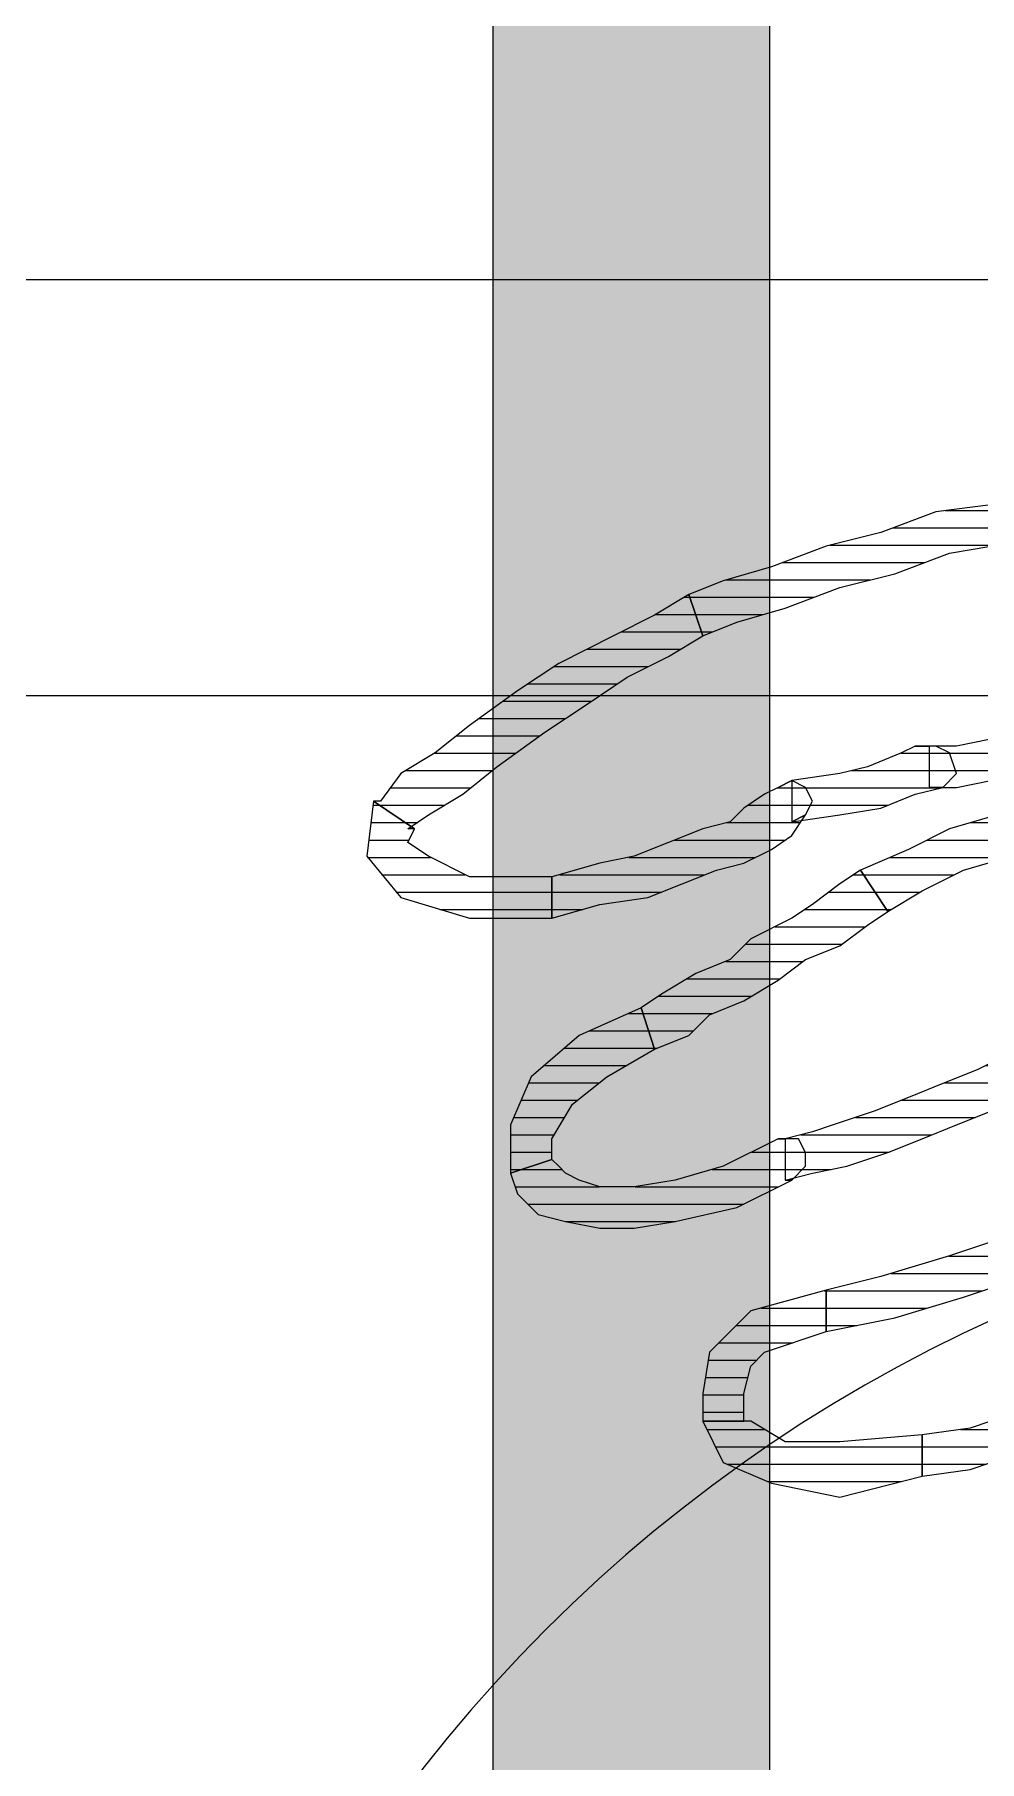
# Model space of a CAD drawing. Header units: millimetres. Extents: x 33350 to 35310, y -217097 to -211540.
# Drawn here: x 34415.2 to 34422.02, y -214506.92 to -214494.47 of the extents above; entities that cross this region are included whole.
import ezdxf

# ---------------------------------------------------------------- set-up
doc = ezdxf.new("R2010")
doc.units = ezdxf.units.MM
doc.header["$LTSCALE"] = 60
doc.header["$MEASUREMENT"] = 0
for name, color, linetype in [('OC-Mutfak_Ekipman', 252, 'Continuous'), ('OC-Tretuar', 70, 'Continuous'), ('TEFRIŞ', 223, 'Continuous')]:
    doc.layers.add(name, color=color, linetype=linetype)
pattern_1 = [(360, (-5108.51305, -673.59423), (1e-16, 0.125), [25])]

# ---------------------------------------------------------------- blocks, each defined once
blk = doc.blocks.new('rt45')
at = {"layer": 'OC-Tretuar'}
h = blk.add_hatch(color=7, dxfattribs=at)
h.dxf.hatch_style = 1
h.paths.add_polyline_path([(33848.69, -214253.043, 0.414214), (33849.69, -214254.043, 0.414214), (33850.69, -214253.043), (33850.69, -214055.043, 0.414214), (33849.69, -214054.043, 0.414214), (33848.69, -214055.043)])
h.paths.add_polyline_path([(33840.69, -214253.043, 0.414214), (33841.69, -214254.043, 0.414214), (33842.69, -214253.043), (33842.69, -214055.043, 0.414214), (33841.69, -214054.043, 0.414214), (33840.69, -214055.043)])
h.paths.add_polyline_path([(33832.69, -214253.043, 0.414214), (33833.69, -214254.043, 0.414214), (33834.69, -214253.043), (33834.69, -214055.043, 0.414214), (33833.69, -214054.043, 0.414214), (33832.69, -214055.043)])
h.paths.add_polyline_path([(33826.69, -214055.043, 0.414214), (33825.69, -214054.043, 0.414214), (33824.69, -214055.043), (33824.69, -214253.043, 0.414214), (33825.69, -214254.043, 0.414214), (33826.69, -214253.043)])
h.paths.add_polyline_path([(33816.69, -214253.043, 0.414214), (33817.69, -214254.043, 0.414214), (33818.69, -214253.043), (33818.69, -214055.043, 0.414214), (33817.69, -214054.043, 0.414214), (33816.69, -214055.043)])
at = {"layer": 'OC-Mutfak_Ekipman'}
for p, q in [((33840.69, -214055.043), (33840.69, -214253.043)), ((33842.69, -214253.043), (33842.69, -214055.043))]:
    blk.add_line(p, q, dxfattribs=at)
blk = doc.blocks.new('by')
at = {"ltscale": 30}
h = blk.add_hatch(dxfattribs=at)
h.set_pattern_fill('DC_LINES', color=256, scale=0.1, style=0)
h.set_pattern_definition(pattern_1)
edge = h.paths.add_edge_path(flags=0)
edge.add_line((6367.111, 2204.688), (6366.517, 2204.738))
edge.add_line((6366.517, 2204.738), (6366.122, 2204.738))
edge.add_line((6366.122, 2204.738), (6365.875, 2204.589))
edge.add_line((6365.875, 2204.589), (6365.825, 2204.589))
edge.add_line((6365.825, 2204.589), (6365.528, 2204.589))
edge.add_line((6365.528, 2204.589), (6365.676, 2204.887))
edge.add_line((6365.676, 2204.887), (6366.023, 2205.036))
edge.add_line((6366.023, 2205.036), (6366.517, 2205.136))
edge.add_line((6366.517, 2205.136), (6367.111, 2204.986))
h = blk.add_hatch(dxfattribs=at)
h.set_pattern_fill('DC_LINES', color=256, scale=0.1, style=0)
h.set_pattern_definition(pattern_1)
edge = h.paths.add_edge_path(flags=0)
edge.add_line((6367.111, 2204.688), (6366.517, 2204.738))
edge.add_line((6366.517, 2204.738), (6366.122, 2204.738))
edge.add_line((6366.122, 2204.738), (6365.875, 2204.589))
edge.add_line((6365.875, 2204.589), (6365.825, 2204.589))
edge.add_line((6365.825, 2204.589), (6365.528, 2204.589))
edge.add_line((6365.528, 2204.589), (6365.676, 2204.887))
edge.add_line((6365.676, 2204.887), (6366.023, 2205.036))
edge.add_line((6366.023, 2205.036), (6366.517, 2205.136))
edge.add_line((6366.517, 2205.136), (6367.111, 2204.986))
h = blk.add_hatch(dxfattribs=at)
h.set_pattern_fill('DC_LINES', color=256, scale=0.1, style=0)
h.set_pattern_definition(pattern_1)
edge = h.paths.add_edge_path(flags=0)
edge.add_line((6369.091, 2204.092), (6368.991, 2204.192))
edge.add_line((6368.991, 2204.192), (6368.794, 2204.241))
edge.add_line((6368.794, 2204.241), (6368.595, 2204.341))
edge.add_line((6368.595, 2204.341), (6368.348, 2204.39))
edge.add_line((6368.348, 2204.39), (6368.1, 2204.49))
edge.add_line((6368.1, 2204.49), (6367.755, 2204.539))
edge.add_line((6367.755, 2204.539), (6367.458, 2204.639))
edge.add_line((6367.458, 2204.639), (6367.111, 2204.688))
edge.add_line((6367.111, 2204.688), (6367.111, 2204.986))
edge.add_line((6367.111, 2204.986), (6367.458, 2204.937))
edge.add_line((6367.458, 2204.937), (6367.755, 2204.837))
edge.add_line((6367.755, 2204.837), (6368.1, 2204.788))
edge.add_line((6368.1, 2204.788), (6368.447, 2204.688))
edge.add_line((6368.447, 2204.688), (6368.694, 2204.639))
edge.add_line((6368.694, 2204.639), (6368.892, 2204.539))
edge.add_line((6368.892, 2204.539), (6369.091, 2204.49))
edge.add_line((6369.091, 2204.49), (6369.288, 2204.39))
h = blk.add_hatch(dxfattribs=at)
h.set_pattern_fill('DC_LINES', color=256, scale=0.1, style=0)
h.set_pattern_definition(pattern_1)
edge = h.paths.add_edge_path(flags=0)
edge.add_line((6369.091, 2204.092), (6368.991, 2204.192))
edge.add_line((6368.991, 2204.192), (6368.794, 2204.241))
edge.add_line((6368.794, 2204.241), (6368.595, 2204.341))
edge.add_line((6368.595, 2204.341), (6368.348, 2204.39))
edge.add_line((6368.348, 2204.39), (6368.1, 2204.49))
edge.add_line((6368.1, 2204.49), (6367.755, 2204.539))
edge.add_line((6367.755, 2204.539), (6367.458, 2204.639))
edge.add_line((6367.458, 2204.639), (6367.111, 2204.688))
edge.add_line((6367.111, 2204.688), (6367.111, 2204.986))
edge.add_line((6367.111, 2204.986), (6367.458, 2204.937))
edge.add_line((6367.458, 2204.937), (6367.755, 2204.837))
edge.add_line((6367.755, 2204.837), (6368.1, 2204.788))
edge.add_line((6368.1, 2204.788), (6368.447, 2204.688))
edge.add_line((6368.447, 2204.688), (6368.694, 2204.639))
edge.add_line((6368.694, 2204.639), (6368.892, 2204.539))
edge.add_line((6368.892, 2204.539), (6369.091, 2204.49))
edge.add_line((6369.091, 2204.49), (6369.288, 2204.39))
h = blk.add_hatch(dxfattribs=at)
h.set_pattern_fill('DC_LINES', color=256, scale=0.1, style=0)
h.set_pattern_definition(pattern_1)
edge = h.paths.add_edge_path(flags=0)
edge.add_line((6365.825, 2204.589), (6365.825, 2204.39))
edge.add_line((6365.825, 2204.39), (6365.875, 2204.192))
edge.add_line((6365.875, 2204.192), (6365.973, 2204.092))
edge.add_line((6365.973, 2204.092), (6366.419, 2203.943))
edge.add_line((6366.419, 2203.943), (6366.419, 2203.645))
edge.add_line((6366.419, 2203.645), (6365.875, 2203.794))
edge.add_line((6365.875, 2203.794), (6365.578, 2204.092))
edge.add_line((6365.578, 2204.092), (6365.528, 2204.39))
edge.add_line((6365.528, 2204.39), (6365.528, 2204.589))
h = blk.add_hatch(dxfattribs=at)
h.set_pattern_fill('DC_LINES', color=256, scale=0.1, style=0)
h.set_pattern_definition(pattern_1)
edge = h.paths.add_edge_path(flags=0)
edge.add_line((6365.825, 2204.589), (6365.825, 2204.39))
edge.add_line((6365.825, 2204.39), (6365.875, 2204.192))
edge.add_line((6365.875, 2204.192), (6365.973, 2204.092))
edge.add_line((6365.973, 2204.092), (6366.419, 2203.943))
edge.add_line((6366.419, 2203.943), (6366.419, 2203.645))
edge.add_line((6366.419, 2203.645), (6365.875, 2203.794))
edge.add_line((6365.875, 2203.794), (6365.578, 2204.092))
edge.add_line((6365.578, 2204.092), (6365.528, 2204.39))
edge.add_line((6365.528, 2204.39), (6365.528, 2204.589))
h = blk.add_hatch(dxfattribs=at)
h.set_pattern_fill('DC_LINES', color=256, scale=0.1, style=0)
h.set_pattern_definition(pattern_1)
edge = h.paths.add_edge_path(flags=0)
edge.add_line((6366.419, 2203.943), (6366.913, 2203.844))
edge.add_line((6366.913, 2203.844), (6367.408, 2203.695))
edge.add_line((6367.408, 2203.695), (6367.853, 2203.546))
edge.add_line((6367.853, 2203.546), (6368.249, 2203.347))
edge.add_line((6368.249, 2203.347), (6368.645, 2203.149))
edge.add_line((6368.645, 2203.149), (6369.091, 2202.9))
edge.add_line((6369.091, 2202.9), (6369.387, 2202.701))
edge.add_line((6369.387, 2202.701), (6369.684, 2202.552))
edge.add_line((6369.684, 2202.552), (6369.585, 2202.254))
edge.add_line((6369.585, 2202.254), (6369.288, 2202.403))
edge.add_line((6369.288, 2202.403), (6368.892, 2202.602))
edge.add_line((6368.892, 2202.602), (6368.546, 2202.85))
edge.add_line((6368.546, 2202.85), (6368.15, 2203.049))
edge.add_line((6368.15, 2203.049), (6367.755, 2203.248))
edge.add_line((6367.755, 2203.248), (6367.309, 2203.397))
edge.add_line((6367.309, 2203.397), (6366.814, 2203.546))
edge.add_line((6366.814, 2203.546), (6366.419, 2203.645))
h = blk.add_hatch(dxfattribs=at)
h.set_pattern_fill('DC_LINES', color=256, scale=0.1, style=0)
h.set_pattern_definition(pattern_1)
edge = h.paths.add_edge_path(flags=0)
edge.add_line((6366.419, 2203.943), (6366.913, 2203.844))
edge.add_line((6366.913, 2203.844), (6367.408, 2203.695))
edge.add_line((6367.408, 2203.695), (6367.853, 2203.546))
edge.add_line((6367.853, 2203.546), (6368.249, 2203.347))
edge.add_line((6368.249, 2203.347), (6368.645, 2203.149))
edge.add_line((6368.645, 2203.149), (6369.091, 2202.9))
edge.add_line((6369.091, 2202.9), (6369.387, 2202.701))
edge.add_line((6369.387, 2202.701), (6369.684, 2202.552))
edge.add_line((6369.684, 2202.552), (6369.585, 2202.254))
edge.add_line((6369.585, 2202.254), (6369.288, 2202.403))
edge.add_line((6369.288, 2202.403), (6368.892, 2202.602))
edge.add_line((6368.892, 2202.602), (6368.546, 2202.85))
edge.add_line((6368.546, 2202.85), (6368.15, 2203.049))
edge.add_line((6368.15, 2203.049), (6367.755, 2203.248))
edge.add_line((6367.755, 2203.248), (6367.309, 2203.397))
edge.add_line((6367.309, 2203.397), (6366.814, 2203.546))
edge.add_line((6366.814, 2203.546), (6366.419, 2203.645))
h = blk.add_hatch(dxfattribs=at)
h.set_pattern_fill('DC_LINES', color=256, scale=0.1, style=0)
h.set_pattern_definition(pattern_1)
edge = h.paths.add_edge_path(flags=0)
edge.add_line((6366.122, 2202.552), (6366.072, 2202.552))
edge.add_line((6366.072, 2202.552), (6365.676, 2202.751))
edge.add_line((6365.676, 2202.751), (6365.33, 2202.85))
edge.add_line((6365.33, 2202.85), (6365.033, 2202.9))
edge.add_line((6365.033, 2202.9), (6364.786, 2202.9))
edge.add_line((6364.786, 2202.9), (6364.637, 2202.85))
edge.add_line((6364.637, 2202.85), (6364.539, 2202.801))
edge.add_line((6364.539, 2202.801), (6364.489, 2202.751))
edge.add_line((6364.489, 2202.751), (6364.439, 2202.701))
edge.add_line((6364.439, 2202.701), (6364.142, 2202.801))
edge.add_line((6364.142, 2202.801), (6364.192, 2202.95))
edge.add_line((6364.192, 2202.95), (6364.341, 2203.099))
edge.add_line((6364.341, 2203.099), (6364.539, 2203.149))
edge.add_line((6364.539, 2203.149), (6364.786, 2203.198))
edge.add_line((6364.786, 2203.198), (6365.033, 2203.198))
edge.add_line((6365.033, 2203.198), (6365.33, 2203.149))
edge.add_line((6365.33, 2203.149), (6365.775, 2203.049))
edge.add_line((6365.775, 2203.049), (6366.171, 2202.85))
edge.add_line((6366.171, 2202.85), (6366.122, 2202.85))
edge.add_line((6366.122, 2202.85), (6366.171, 2202.85))
edge.add_line((6366.171, 2202.85), (6366.27, 2202.751))
edge.add_line((6366.27, 2202.751), (6366.27, 2202.652))
edge.add_line((6366.27, 2202.652), (6366.22, 2202.552))
edge.add_line((6366.22, 2202.552), (6366.072, 2202.552))
h = blk.add_hatch(dxfattribs=at)
h.set_pattern_fill('DC_LINES', color=256, scale=0.1, style=0)
h.set_pattern_definition(pattern_1)
edge = h.paths.add_edge_path(flags=0)
edge.add_line((6366.122, 2202.552), (6366.072, 2202.552))
edge.add_line((6366.072, 2202.552), (6365.676, 2202.751))
edge.add_line((6365.676, 2202.751), (6365.33, 2202.85))
edge.add_line((6365.33, 2202.85), (6365.033, 2202.9))
edge.add_line((6365.033, 2202.9), (6364.786, 2202.9))
edge.add_line((6364.786, 2202.9), (6364.637, 2202.85))
edge.add_line((6364.637, 2202.85), (6364.539, 2202.801))
edge.add_line((6364.539, 2202.801), (6364.489, 2202.751))
edge.add_line((6364.489, 2202.751), (6364.439, 2202.701))
edge.add_line((6364.439, 2202.701), (6364.142, 2202.801))
edge.add_line((6364.142, 2202.801), (6364.192, 2202.95))
edge.add_line((6364.192, 2202.95), (6364.341, 2203.099))
edge.add_line((6364.341, 2203.099), (6364.539, 2203.149))
edge.add_line((6364.539, 2203.149), (6364.786, 2203.198))
edge.add_line((6364.786, 2203.198), (6365.033, 2203.198))
edge.add_line((6365.033, 2203.198), (6365.33, 2203.149))
edge.add_line((6365.33, 2203.149), (6365.775, 2203.049))
edge.add_line((6365.775, 2203.049), (6366.171, 2202.85))
edge.add_line((6366.171, 2202.85), (6366.122, 2202.85))
edge.add_line((6366.122, 2202.85), (6366.171, 2202.85))
edge.add_line((6366.171, 2202.85), (6366.27, 2202.751))
edge.add_line((6366.27, 2202.751), (6366.27, 2202.652))
edge.add_line((6366.27, 2202.652), (6366.22, 2202.552))
edge.add_line((6366.22, 2202.552), (6366.072, 2202.552))
h = blk.add_hatch(dxfattribs=at)
h.set_pattern_fill('DC_LINES', color=256, scale=0.1, style=0)
h.set_pattern_definition(pattern_1)
edge = h.paths.add_edge_path(flags=0)
edge.add_line((6364.439, 2202.701), (6364.439, 2202.552))
edge.add_line((6364.439, 2202.552), (6364.588, 2202.304))
edge.add_line((6364.588, 2202.304), (6364.836, 2202.105))
edge.add_line((6364.836, 2202.105), (6365.181, 2201.907))
edge.add_line((6365.181, 2201.907), (6365.083, 2201.609))
edge.add_line((6365.083, 2201.609), (6364.637, 2201.807))
edge.add_line((6364.637, 2201.807), (6364.291, 2202.105))
edge.add_line((6364.291, 2202.105), (6364.142, 2202.453))
edge.add_line((6364.142, 2202.453), (6364.142, 2202.801))
h = blk.add_hatch(dxfattribs=at)
h.set_pattern_fill('DC_LINES', color=256, scale=0.1, style=0)
h.set_pattern_definition(pattern_1)
edge = h.paths.add_edge_path(flags=0)
edge.add_line((6364.439, 2202.701), (6364.439, 2202.552))
edge.add_line((6364.439, 2202.552), (6364.588, 2202.304))
edge.add_line((6364.588, 2202.304), (6364.836, 2202.105))
edge.add_line((6364.836, 2202.105), (6365.181, 2201.907))
edge.add_line((6365.181, 2201.907), (6365.083, 2201.609))
edge.add_line((6365.083, 2201.609), (6364.637, 2201.807))
edge.add_line((6364.637, 2201.807), (6364.291, 2202.105))
edge.add_line((6364.291, 2202.105), (6364.142, 2202.453))
edge.add_line((6364.142, 2202.453), (6364.142, 2202.801))
h = blk.add_hatch(dxfattribs=at)
h.set_pattern_fill('DC_LINES', color=256, scale=0.1, style=0)
h.set_pattern_definition(pattern_1)
edge = h.paths.add_edge_path(flags=0)
edge.add_line((6367.853, 2201.857), (6367.705, 2201.956))
edge.add_line((6367.705, 2201.956), (6367.507, 2202.056))
edge.add_line((6367.507, 2202.056), (6367.259, 2202.155))
edge.add_line((6367.259, 2202.155), (6367.012, 2202.254))
edge.add_line((6367.012, 2202.254), (6366.764, 2202.354))
edge.add_line((6366.764, 2202.354), (6366.468, 2202.453))
edge.add_line((6366.468, 2202.453), (6366.32, 2202.503))
edge.add_line((6366.32, 2202.503), (6366.122, 2202.552))
edge.add_line((6366.122, 2202.552), (6366.122, 2202.85))
edge.add_line((6366.122, 2202.85), (6366.32, 2202.801))
edge.add_line((6366.32, 2202.801), (6366.567, 2202.751))
edge.add_line((6366.567, 2202.751), (6366.864, 2202.652))
edge.add_line((6366.864, 2202.652), (6367.111, 2202.552))
edge.add_line((6367.111, 2202.552), (6367.358, 2202.453))
edge.add_line((6367.358, 2202.453), (6367.606, 2202.354))
edge.add_line((6367.606, 2202.354), (6367.803, 2202.254))
edge.add_line((6367.803, 2202.254), (6367.952, 2202.155))
h = blk.add_hatch(dxfattribs=at)
h.set_pattern_fill('DC_LINES', color=256, scale=0.1, style=0)
h.set_pattern_definition(pattern_1)
edge = h.paths.add_edge_path(flags=0)
edge.add_line((6367.853, 2201.857), (6367.705, 2201.956))
edge.add_line((6367.705, 2201.956), (6367.507, 2202.056))
edge.add_line((6367.507, 2202.056), (6367.259, 2202.155))
edge.add_line((6367.259, 2202.155), (6367.012, 2202.254))
edge.add_line((6367.012, 2202.254), (6366.764, 2202.354))
edge.add_line((6366.764, 2202.354), (6366.468, 2202.453))
edge.add_line((6366.468, 2202.453), (6366.32, 2202.503))
edge.add_line((6366.32, 2202.503), (6366.122, 2202.552))
edge.add_line((6366.122, 2202.552), (6366.122, 2202.85))
edge.add_line((6366.122, 2202.85), (6366.32, 2202.801))
edge.add_line((6366.32, 2202.801), (6366.567, 2202.751))
edge.add_line((6366.567, 2202.751), (6366.864, 2202.652))
edge.add_line((6366.864, 2202.652), (6367.111, 2202.552))
edge.add_line((6367.111, 2202.552), (6367.358, 2202.453))
edge.add_line((6367.358, 2202.453), (6367.606, 2202.354))
edge.add_line((6367.606, 2202.354), (6367.803, 2202.254))
edge.add_line((6367.803, 2202.254), (6367.952, 2202.155))
h = blk.add_hatch(dxfattribs=at)
h.set_pattern_fill('DC_LINES', color=256, scale=0.1, style=0)
h.set_pattern_definition(pattern_1)
edge = h.paths.add_edge_path(flags=0)
edge.add_line((6365.181, 2201.907), (6365.429, 2201.807))
edge.add_line((6365.429, 2201.807), (6365.578, 2201.658))
edge.add_line((6365.578, 2201.658), (6365.825, 2201.559))
edge.add_line((6365.825, 2201.559), (6366.072, 2201.41))
edge.add_line((6366.072, 2201.41), (6366.27, 2201.261))
edge.add_line((6366.27, 2201.261), (6366.517, 2201.162))
edge.add_line((6366.517, 2201.162), (6366.716, 2201.013))
edge.add_line((6366.716, 2201.013), (6366.864, 2200.913))
edge.add_line((6366.864, 2200.913), (6366.666, 2200.615))
edge.add_line((6366.666, 2200.615), (6366.517, 2200.714))
edge.add_line((6366.517, 2200.714), (6366.32, 2200.863))
edge.add_line((6366.32, 2200.863), (6366.171, 2200.963))
edge.add_line((6366.171, 2200.963), (6365.875, 2201.112))
edge.add_line((6365.875, 2201.112), (6365.726, 2201.261))
edge.add_line((6365.726, 2201.261), (6365.478, 2201.36))
edge.add_line((6365.478, 2201.36), (6365.231, 2201.509))
edge.add_line((6365.231, 2201.509), (6365.083, 2201.609))
h = blk.add_hatch(dxfattribs=at)
h.set_pattern_fill('DC_LINES', color=256, scale=0.1, style=0)
h.set_pattern_definition(pattern_1)
edge = h.paths.add_edge_path(flags=0)
edge.add_line((6365.181, 2201.907), (6365.429, 2201.807))
edge.add_line((6365.429, 2201.807), (6365.578, 2201.658))
edge.add_line((6365.578, 2201.658), (6365.825, 2201.559))
edge.add_line((6365.825, 2201.559), (6366.072, 2201.41))
edge.add_line((6366.072, 2201.41), (6366.27, 2201.261))
edge.add_line((6366.27, 2201.261), (6366.517, 2201.162))
edge.add_line((6366.517, 2201.162), (6366.716, 2201.013))
edge.add_line((6366.716, 2201.013), (6366.864, 2200.913))
edge.add_line((6366.864, 2200.913), (6366.666, 2200.615))
edge.add_line((6366.666, 2200.615), (6366.517, 2200.714))
edge.add_line((6366.517, 2200.714), (6366.32, 2200.863))
edge.add_line((6366.32, 2200.863), (6366.171, 2200.963))
edge.add_line((6366.171, 2200.963), (6365.875, 2201.112))
edge.add_line((6365.875, 2201.112), (6365.726, 2201.261))
edge.add_line((6365.726, 2201.261), (6365.478, 2201.36))
edge.add_line((6365.478, 2201.36), (6365.231, 2201.509))
edge.add_line((6365.231, 2201.509), (6365.083, 2201.609))
h = blk.add_hatch(dxfattribs=at)
h.set_pattern_fill('DC_LINES', color=256, scale=0.1, style=0)
h.set_pattern_definition(pattern_1)
edge = h.paths.add_edge_path(flags=0)
edge.add_line((6364.439, 2200.665), (6363.845, 2200.665))
edge.add_line((6363.845, 2200.665), (6363.549, 2200.516))
edge.add_line((6363.549, 2200.516), (6363.4, 2200.416))
edge.add_line((6363.4, 2200.416), (6363.45, 2200.317))
edge.add_line((6363.45, 2200.317), (6363.153, 2200.118))
edge.add_line((6363.153, 2200.118), (6363.104, 2200.516))
edge.add_line((6363.104, 2200.516), (6363.351, 2200.814))
edge.add_line((6363.351, 2200.814), (6363.845, 2200.963))
edge.add_line((6363.845, 2200.963), (6364.439, 2200.963))
h = blk.add_hatch(dxfattribs=at)
h.set_pattern_fill('DC_LINES', color=256, scale=0.1, style=0)
h.set_pattern_definition(pattern_1)
edge = h.paths.add_edge_path(flags=0)
edge.add_line((6366.171, 2199.969), (6366.072, 2200.019))
edge.add_line((6366.072, 2200.019), (6365.973, 2200.069))
edge.add_line((6365.973, 2200.069), (6365.825, 2200.168))
edge.add_line((6365.825, 2200.168), (6365.726, 2200.267))
edge.add_line((6365.726, 2200.267), (6365.528, 2200.317))
edge.add_line((6365.528, 2200.317), (6365.281, 2200.416))
edge.add_line((6365.281, 2200.416), (6365.033, 2200.516))
edge.add_line((6365.033, 2200.516), (6364.786, 2200.566))
edge.add_line((6364.786, 2200.566), (6364.439, 2200.665))
edge.add_line((6364.439, 2200.665), (6364.439, 2200.963))
edge.add_line((6364.439, 2200.963), (6364.786, 2200.863))
edge.add_line((6364.786, 2200.863), (6365.133, 2200.814))
edge.add_line((6365.133, 2200.814), (6365.38, 2200.714))
edge.add_line((6365.38, 2200.714), (6365.627, 2200.615))
edge.add_line((6365.627, 2200.615), (6365.825, 2200.566))
edge.add_line((6365.825, 2200.566), (6366.023, 2200.466))
edge.add_line((6366.023, 2200.466), (6366.171, 2200.367))
edge.add_line((6366.171, 2200.367), (6366.27, 2200.218))
edge.add_line((6366.27, 2200.218), (6366.171, 2200.267))
edge.add_line((6366.171, 2200.267), (6366.27, 2200.218))
edge.add_line((6366.27, 2200.218), (6366.32, 2200.118))
edge.add_line((6366.32, 2200.118), (6366.27, 2200.019))
edge.add_line((6366.27, 2200.019), (6366.171, 2199.969))
edge.add_line((6366.171, 2199.969), (6366.072, 2200.019))
h = blk.add_hatch(dxfattribs=at)
h.set_pattern_fill('DC_LINES', color=256, scale=0.1, style=0)
h.set_pattern_definition(pattern_1)
edge = h.paths.add_edge_path(flags=0)
edge.add_line((6366.864, 2200.913), (6367.111, 2200.764))
edge.add_line((6367.111, 2200.764), (6367.408, 2200.615))
edge.add_line((6367.408, 2200.615), (6367.755, 2200.516))
edge.add_line((6367.755, 2200.516), (6368.1, 2200.416))
edge.add_line((6368.1, 2200.416), (6368.002, 2200.118))
edge.add_line((6368.002, 2200.118), (6367.655, 2200.218))
edge.add_line((6367.655, 2200.218), (6367.309, 2200.317))
edge.add_line((6367.309, 2200.317), (6367.012, 2200.466))
edge.add_line((6367.012, 2200.466), (6366.666, 2200.615))
h = blk.add_hatch(dxfattribs=at)
h.set_pattern_fill('DC_LINES', color=256, scale=0.1, style=0)
h.set_pattern_definition(pattern_1)
edge = h.paths.add_edge_path(flags=0)
edge.add_line((6366.864, 2200.913), (6367.111, 2200.764))
edge.add_line((6367.111, 2200.764), (6367.408, 2200.615))
edge.add_line((6367.408, 2200.615), (6367.755, 2200.516))
edge.add_line((6367.755, 2200.516), (6368.1, 2200.416))
edge.add_line((6368.1, 2200.416), (6368.002, 2200.118))
edge.add_line((6368.002, 2200.118), (6367.655, 2200.218))
edge.add_line((6367.655, 2200.218), (6367.309, 2200.317))
edge.add_line((6367.309, 2200.317), (6367.012, 2200.466))
edge.add_line((6367.012, 2200.466), (6366.666, 2200.615))
h = blk.add_hatch(dxfattribs=at)
h.set_pattern_fill('DC_LINES', color=256, scale=0.1, style=0)
h.set_pattern_definition(pattern_1)
edge = h.paths.add_edge_path(flags=0)
edge.add_line((6363.45, 2200.317), (6363.4, 2200.317))
edge.add_line((6363.4, 2200.317), (6363.549, 2200.218))
edge.add_line((6363.549, 2200.218), (6363.797, 2200.069))
edge.add_line((6363.797, 2200.069), (6364.044, 2199.87))
edge.add_line((6364.044, 2199.87), (6364.39, 2199.622))
edge.add_line((6364.39, 2199.622), (6364.687, 2199.423))
edge.add_line((6364.687, 2199.423), (6364.984, 2199.224))
edge.add_line((6364.984, 2199.224), (6365.281, 2199.075))
edge.add_line((6365.281, 2199.075), (6365.528, 2198.926))
edge.add_line((6365.528, 2198.926), (6365.429, 2198.628))
edge.add_line((6365.429, 2198.628), (6365.181, 2198.777))
edge.add_line((6365.181, 2198.777), (6364.884, 2198.926))
edge.add_line((6364.884, 2198.926), (6364.489, 2199.125))
edge.add_line((6364.489, 2199.125), (6364.192, 2199.324))
edge.add_line((6364.192, 2199.324), (6363.845, 2199.572))
edge.add_line((6363.845, 2199.572), (6363.598, 2199.771))
edge.add_line((6363.598, 2199.771), (6363.351, 2199.92))
edge.add_line((6363.351, 2199.92), (6363.203, 2200.118))
edge.add_line((6363.203, 2200.118), (6363.153, 2200.118))
h = blk.add_hatch(dxfattribs=at)
h.set_pattern_fill('DC_LINES', color=256, scale=0.1, style=0)
h.set_pattern_definition(pattern_1)
edge = h.paths.add_edge_path(flags=0)
edge.add_line((6367.161, 2199.721), (6367.061, 2199.721))
edge.add_line((6367.061, 2199.721), (6366.963, 2199.771))
edge.add_line((6366.963, 2199.771), (6366.716, 2199.87))
edge.add_line((6366.716, 2199.87), (6366.517, 2199.92))
edge.add_line((6366.517, 2199.92), (6366.171, 2199.969))
edge.add_line((6366.171, 2199.969), (6366.171, 2200.267))
edge.add_line((6366.171, 2200.267), (6366.517, 2200.218))
edge.add_line((6366.517, 2200.218), (6366.814, 2200.168))
edge.add_line((6366.814, 2200.168), (6367.061, 2200.069))
edge.add_line((6367.061, 2200.069), (6367.259, 2200.019))
edge.add_line((6367.259, 2200.019), (6367.161, 2200.019))
edge.add_line((6367.161, 2200.019), (6367.259, 2200.019))
edge.add_line((6367.259, 2200.019), (6367.358, 2199.92))
edge.add_line((6367.358, 2199.92), (6367.309, 2199.771))
edge.add_line((6367.309, 2199.771), (6367.21, 2199.721))
edge.add_line((6367.21, 2199.721), (6367.061, 2199.721))
h = blk.add_hatch(dxfattribs=at)
h.set_pattern_fill('DC_LINES', color=256, scale=0.1, style=0)
h.set_pattern_definition(pattern_1)
edge = h.paths.add_edge_path(flags=0)
edge.add_line((6369.436, 2199.92), (6369.436, 2199.622))
edge.add_line((6369.436, 2199.622), (6369.189, 2199.622))
edge.add_line((6369.189, 2199.622), (6368.892, 2199.671))
edge.add_line((6368.892, 2199.671), (6368.546, 2199.622))
edge.add_line((6368.546, 2199.622), (6368.249, 2199.622))
edge.add_line((6368.249, 2199.622), (6367.903, 2199.622))
edge.add_line((6367.903, 2199.622), (6367.606, 2199.671))
edge.add_line((6367.606, 2199.671), (6367.358, 2199.721))
edge.add_line((6367.358, 2199.721), (6367.161, 2199.721))
edge.add_line((6367.161, 2199.721), (6367.161, 2200.019))
edge.add_line((6367.161, 2200.019), (6367.358, 2200.019))
edge.add_line((6367.358, 2200.019), (6367.606, 2199.969))
edge.add_line((6367.606, 2199.969), (6367.903, 2200.019))
edge.add_line((6367.903, 2200.019), (6368.249, 2200.019))
edge.add_line((6368.249, 2200.019), (6368.546, 2200.019))
edge.add_line((6368.546, 2200.019), (6368.892, 2199.969))
edge.add_line((6368.892, 2199.969), (6369.189, 2199.92))
edge.add_line((6369.189, 2199.92), (6369.436, 2199.92))
edge.add_line((6369.436, 2199.92), (6369.436, 2199.622))
edge.add_line((6369.436, 2199.622), (6369.436, 2199.92))
edge.add_line((6369.436, 2199.92), (6369.536, 2199.87))
edge.add_line((6369.536, 2199.87), (6369.585, 2199.771))
edge.add_line((6369.585, 2199.771), (6369.536, 2199.671))
edge.add_line((6369.536, 2199.671), (6369.436, 2199.622))
h = blk.add_hatch(dxfattribs=at)
h.set_pattern_fill('DC_LINES', color=256, scale=0.1, style=0)
h.set_pattern_definition(pattern_1)
edge = h.paths.add_edge_path(flags=0)
edge.add_line((6365.528, 2198.926), (6365.775, 2198.827))
edge.add_line((6365.775, 2198.827), (6366.122, 2198.728))
edge.add_line((6366.122, 2198.728), (6366.517, 2198.579))
edge.add_line((6366.517, 2198.579), (6366.913, 2198.479))
edge.add_line((6366.913, 2198.479), (6367.309, 2198.33))
edge.add_line((6367.309, 2198.33), (6367.606, 2198.28))
edge.add_line((6367.606, 2198.28), (6367.903, 2198.181))
edge.add_line((6367.903, 2198.181), (6368.15, 2198.231))
edge.add_line((6368.15, 2198.231), (6368.15, 2197.833))
edge.add_line((6368.15, 2197.833), (6367.903, 2197.883))
edge.add_line((6367.903, 2197.883), (6367.606, 2197.982))
edge.add_line((6367.606, 2197.982), (6367.21, 2198.032))
edge.add_line((6367.21, 2198.032), (6366.814, 2198.181))
edge.add_line((6366.814, 2198.181), (6366.419, 2198.28))
edge.add_line((6366.419, 2198.28), (6366.023, 2198.43))
edge.add_line((6366.023, 2198.43), (6365.676, 2198.529))
edge.add_line((6365.676, 2198.529), (6365.429, 2198.628))
for p, q in [((6366.023, 2205.036, -4.505), (6366.517, 2205.136, -4.505)), ((6366.023, 2205.036, -4.505), (6366.517, 2205.136, -4.505)), ((6366.517, 2205.136, -4.505), (6367.111, 2204.986, -4.505)), ((6366.517, 2205.136, -4.505), (6367.111, 2204.986, -4.505)), ((6365.676, 2204.887, -4.505), (6366.023, 2205.036, -4.505)), ((6365.676, 2204.887, -4.505), (6366.023, 2205.036, -4.505)), ((6365.528, 2204.589, -4.505), (6365.676, 2204.887, -4.505)), ((6365.528, 2204.589, -4.505), (6365.676, 2204.887, -4.505)), ((6367.111, 2204.986, -4.505), (6367.111, 2204.986, -4.505)), ((6367.111, 2204.986, -4.505), (6367.111, 2204.688, -4.505)), ((6367.111, 2204.986, -4.505), (6367.111, 2204.986, -4.505)), ((6367.111, 2204.986, -4.505), (6367.111, 2204.688, -4.505)), ((6367.111, 2204.688, -4.505), (6367.111, 2204.986, -4.505)), ((6367.111, 2204.986, -4.505), (6367.458, 2204.937, -4.505)), ((6367.111, 2204.688, -4.505), (6367.111, 2204.986, -4.505)), ((6367.111, 2204.986, -4.505), (6367.458, 2204.937, -4.505)), ((6367.458, 2204.937, -4.505), (6367.755, 2204.837, -4.505)), ((6367.458, 2204.937, -4.505), (6367.755, 2204.837, -4.505)), ((6366.122, 2204.738, -4.505), (6365.875, 2204.589, -4.505)), ((6366.122, 2204.738, -4.505), (6365.875, 2204.589, -4.505)), ((6366.517, 2204.738, -4.505), (6366.122, 2204.738, -4.505)), ((6366.517, 2204.738, -4.505), (6366.122, 2204.738, -4.505)), ((6367.111, 2204.688, -4.505), (6366.517, 2204.738, -4.505)), ((6367.111, 2204.688, -4.505), (6366.517, 2204.738, -4.505)), ((6367.111, 2204.688, -4.505), (6367.111, 2204.688, -4.505)), ((6367.111, 2204.688, -4.505), (6367.111, 2204.688, -4.505)), ((6367.111, 2204.688, -4.505), (6367.111, 2204.688, -4.505)), ((6367.111, 2204.688, -4.505), (6367.111, 2204.688, -4.505)), ((6367.458, 2204.639, -4.505), (6367.111, 2204.688, -4.505)), ((6367.458, 2204.639, -4.505), (6367.111, 2204.688, -4.505)), ((6367.755, 2204.539, -4.505), (6367.458, 2204.639, -4.505)), ((6367.755, 2204.539, -4.505), (6367.458, 2204.639, -4.505)), ((6365.528, 2204.39, -4.505), (6365.528, 2204.589, -4.505)), ((6365.528, 2204.589, -4.505), (6365.528, 2204.589, -4.505)), ((6365.528, 2204.589, -4.505), (6365.825, 2204.589, -4.505)), ((6365.825, 2204.589, -4.505), (6365.528, 2204.589, -4.505)), ((6365.528, 2204.39, -4.505), (6365.528, 2204.589, -4.505)), ((6365.528, 2204.589, -4.505), (6365.528, 2204.589, -4.505)), ((6365.528, 2204.589, -4.505), (6365.825, 2204.589, -4.505)), ((6365.825, 2204.589, -4.505), (6365.528, 2204.589, -4.505)), ((6365.825, 2204.589, -4.505), (6365.825, 2204.589, -4.505)), ((6365.825, 2204.589, -4.505), (6365.825, 2204.39, -4.505)), ((6365.825, 2204.589, -4.505), (6365.825, 2204.589, -4.505)), ((6365.875, 2204.589, -4.505), (6365.825, 2204.589, -4.505)), ((6365.825, 2204.589, -4.505), (6365.825, 2204.589, -4.505)), ((6365.825, 2204.589, -4.505), (6365.825, 2204.39, -4.505)), ((6365.825, 2204.589, -4.505), (6365.825, 2204.589, -4.505)), ((6365.875, 2204.589, -4.505), (6365.825, 2204.589, -4.505)), ((6365.578, 2204.092, -4.505), (6365.528, 2204.39, -4.505)), ((6365.578, 2204.092, -4.505), (6365.528, 2204.39, -4.505)), ((6365.825, 2204.39, -4.505), (6365.875, 2204.192, -4.505)), ((6365.825, 2204.39, -4.505), (6365.875, 2204.192, -4.505)), ((6365.875, 2204.192, -4.505), (6365.973, 2204.092, -4.505)), ((6365.875, 2204.192, -4.505), (6365.973, 2204.092, -4.505)), ((6365.875, 2203.794, -4.505), (6365.578, 2204.092, -4.505)), ((6365.875, 2203.794, -4.505), (6365.578, 2204.092, -4.505)), ((6365.973, 2204.092, -4.505), (6366.419, 2203.943, -4.505)), ((6365.973, 2204.092, -4.505), (6366.419, 2203.943, -4.505)), ((6366.419, 2203.943, -4.505), (6366.419, 2203.943, -4.505)), ((6366.419, 2203.943, -4.505), (6366.913, 2203.844, -4.505)), ((6366.419, 2203.645, -4.505), (6366.419, 2203.943, -4.505)), ((6366.419, 2203.943, -4.505), (6366.419, 2203.943, -4.505)), ((6366.419, 2203.943, -4.505), (6366.419, 2203.943, -4.505)), ((6366.419, 2203.943, -4.505), (6366.913, 2203.844, -4.505)), ((6366.419, 2203.645, -4.505), (6366.419, 2203.943, -4.505)), ((6366.419, 2203.943, -4.505), (6366.419, 2203.943, -4.505)), ((6366.419, 2203.943, -4.505), (6366.419, 2203.645, -4.505)), ((6366.419, 2203.943, -4.505), (6366.419, 2203.645, -4.505)), ((6366.419, 2203.645, -4.505), (6365.875, 2203.794, -4.505)), ((6366.419, 2203.645, -4.505), (6365.875, 2203.794, -4.505)), ((6366.913, 2203.844, -4.505), (6367.408, 2203.695, -4.505)), ((6366.913, 2203.844, -4.505), (6367.408, 2203.695, -4.505)), ((6366.814, 2203.546, -4.505), (6366.419, 2203.645, -4.505)), ((6366.419, 2203.645, -4.505), (6366.419, 2203.645, -4.505)), ((6366.814, 2203.546, -4.505), (6366.419, 2203.645, -4.505)), ((6366.419, 2203.645, -4.505), (6366.419, 2203.645, -4.505)), ((6367.408, 2203.695, -4.505), (6367.853, 2203.546, -4.505)), ((6367.408, 2203.695, -4.505), (6367.853, 2203.546, -4.505)), ((6367.309, 2203.397, -4.505), (6366.814, 2203.546, -4.505)), ((6367.309, 2203.397, -4.505), (6366.814, 2203.546, -4.505)), ((6367.755, 2203.248, -4.505), (6367.309, 2203.397, -4.505)), ((6367.755, 2203.248, -4.505), (6367.309, 2203.397, -4.505)), ((6364.341, 2203.099, -4.505), (6364.539, 2203.149, -4.505)), ((6364.341, 2203.099, -4.505), (6364.539, 2203.149, -4.505)), ((6364.539, 2203.149, -4.505), (6364.786, 2203.198, -4.505)), ((6364.539, 2203.149, -4.505), (6364.786, 2203.198, -4.505)), ((6364.786, 2203.198, -4.505), (6365.033, 2203.198, -4.505)), ((6364.786, 2203.198, -4.505), (6365.033, 2203.198, -4.505)), ((6365.033, 2203.198, -4.505), (6365.33, 2203.149, -4.505)), ((6365.033, 2203.198, -4.505), (6365.33, 2203.149, -4.505)), ((6365.33, 2203.149, -4.505), (6365.775, 2203.049, -4.505)), ((6365.33, 2203.149, -4.505), (6365.775, 2203.049, -4.505)), ((6364.192, 2202.95, -4.505), (6364.341, 2203.099, -4.505)), ((6364.192, 2202.95, -4.505), (6364.341, 2203.099, -4.505)), ((6365.775, 2203.049, -4.505), (6366.171, 2202.85, -4.505)), ((6365.775, 2203.049, -4.505), (6366.171, 2202.85, -4.505)), ((6364.142, 2202.801, -4.505), (6364.192, 2202.95, -4.505)), ((6364.142, 2202.801, -4.505), (6364.192, 2202.95, -4.505)), ((6364.786, 2202.9, -4.505), (6364.637, 2202.85, -4.505)), ((6364.786, 2202.9, -4.505), (6364.637, 2202.85, -4.505)), ((6365.033, 2202.9, -4.505), (6364.786, 2202.9, -4.505)), ((6365.033, 2202.9, -4.505), (6364.786, 2202.9, -4.505)), ((6365.33, 2202.85, -4.505), (6365.033, 2202.9, -4.505)), ((6365.33, 2202.85, -4.505), (6365.033, 2202.9, -4.505)), ((6364.142, 2202.453, -4.505), (6364.142, 2202.801, -4.505)), ((6364.142, 2202.801, -4.505), (6364.142, 2202.801, -4.505)), ((6364.142, 2202.801, -4.505), (6364.439, 2202.701, -4.505)), ((6364.439, 2202.701, -4.505), (6364.142, 2202.801, -4.505)), ((6364.142, 2202.453, -4.505), (6364.142, 2202.801, -4.505)), ((6364.142, 2202.801, -4.505), (6364.142, 2202.801, -4.505)), ((6364.142, 2202.801, -4.505), (6364.439, 2202.701, -4.505)), ((6364.439, 2202.701, -4.505), (6364.142, 2202.801, -4.505)), ((6364.539, 2202.801, -4.505), (6364.489, 2202.751, -4.505)), ((6364.539, 2202.801, -4.505), (6364.489, 2202.751, -4.505)), ((6364.637, 2202.85, -4.505), (6364.539, 2202.801, -4.505)), ((6364.637, 2202.85, -4.505), (6364.539, 2202.801, -4.505)), ((6365.676, 2202.751, -4.505), (6365.33, 2202.85, -4.505)), ((6365.676, 2202.751, -4.505), (6365.33, 2202.85, -4.505)), ((6366.171, 2202.85, -4.505), (6366.122, 2202.85, -4.505)), ((6366.122, 2202.85, -4.505), (6366.171, 2202.85, -4.505)), ((6366.122, 2202.552, -4.505), (6366.122, 2202.85, -4.505)), ((6366.122, 2202.85, -4.505), (6366.32, 2202.801, -4.505)), ((6366.171, 2202.85, -4.505), (6366.122, 2202.85, -4.505)), ((6366.122, 2202.85, -4.505), (6366.171, 2202.85, -4.505)), ((6366.122, 2202.552, -4.505), (6366.122, 2202.85, -4.505)), ((6366.122, 2202.85, -4.505), (6366.32, 2202.801, -4.505)), ((6366.171, 2202.85, -4.505), (6366.27, 2202.751, -4.505)), ((6366.171, 2202.85, -4.505), (6366.27, 2202.751, -4.505)), ((6366.32, 2202.801, -4.505), (6366.567, 2202.751, -4.505)), ((6366.32, 2202.801, -4.505), (6366.567, 2202.751, -4.505)), ((6364.489, 2202.751, -4.505), (6364.439, 2202.701, -4.505)), ((6364.489, 2202.751, -4.505), (6364.439, 2202.701, -4.505)), ((6364.439, 2202.701, -4.505), (6364.439, 2202.701, -4.505)), ((6364.439, 2202.701, -4.505), (6364.439, 2202.552, -4.505)), ((6364.439, 2202.701, -4.505), (6364.439, 2202.701, -4.505)), ((6364.439, 2202.701, -4.505), (6364.439, 2202.701, -4.505)), ((6364.439, 2202.701, -4.505), (6364.439, 2202.552, -4.505)), ((6364.439, 2202.701, -4.505), (6364.439, 2202.701, -4.505)), ((6366.072, 2202.552, -4.505), (6365.676, 2202.751, -4.505)), ((6366.072, 2202.552, -4.505), (6365.676, 2202.751, -4.505)), ((6366.27, 2202.652, -4.505), (6366.22, 2202.552, -4.505)), ((6366.27, 2202.652, -4.505), (6366.22, 2202.552, -4.505)), ((6366.27, 2202.751, -4.505), (6366.27, 2202.652, -4.505)), ((6366.27, 2202.751, -4.505), (6366.27, 2202.652, -4.505)), ((6366.567, 2202.751, -4.505), (6366.864, 2202.652, -4.505)), ((6366.567, 2202.751, -4.505), (6366.864, 2202.652, -4.505)), ((6366.864, 2202.652, -4.505), (6367.111, 2202.552, -4.505)), ((6366.864, 2202.652, -4.505), (6367.111, 2202.552, -4.505)), ((6364.439, 2202.552, -4.505), (6364.588, 2202.304, -4.505)), ((6364.439, 2202.552, -4.505), (6364.588, 2202.304, -4.505)), ((6366.122, 2202.552, -4.505), (6366.072, 2202.552, -4.505)), ((6366.22, 2202.552, -4.505), (6366.072, 2202.552, -4.505)), ((6366.072, 2202.552, -4.505), (6366.122, 2202.552, -4.505)), ((6366.122, 2202.552, -4.505), (6366.072, 2202.552, -4.505)), ((6366.22, 2202.552, -4.505), (6366.072, 2202.552, -4.505)), ((6366.072, 2202.552, -4.505), (6366.122, 2202.552, -4.505)), ((6366.122, 2202.552, -4.505), (6366.122, 2202.552, -4.505)), ((6366.32, 2202.503, -4.505), (6366.122, 2202.552, -4.505)), ((6366.122, 2202.552, -4.505), (6366.122, 2202.552, -4.505)), ((6366.32, 2202.503, -4.505), (6366.122, 2202.552, -4.505)), ((6367.111, 2202.552, -4.505), (6367.358, 2202.453, -4.505)), ((6367.111, 2202.552, -4.505), (6367.358, 2202.453, -4.505)), ((6364.291, 2202.105, -4.505), (6364.142, 2202.453, -4.505)), ((6364.291, 2202.105, -4.505), (6364.142, 2202.453, -4.505)), ((6366.468, 2202.453, -4.505), (6366.32, 2202.503, -4.505)), ((6366.468, 2202.453, -4.505), (6366.32, 2202.503, -4.505)), ((6366.764, 2202.354, -4.505), (6366.468, 2202.453, -4.505)), ((6366.764, 2202.354, -4.505), (6366.468, 2202.453, -4.505)), ((6367.358, 2202.453, -4.505), (6367.606, 2202.354, -4.505)), ((6367.358, 2202.453, -4.505), (6367.606, 2202.354, -4.505)), ((6364.588, 2202.304, -4.505), (6364.836, 2202.105, -4.505)), ((6364.588, 2202.304, -4.505), (6364.836, 2202.105, -4.505)), ((6367.012, 2202.254, -4.505), (6366.764, 2202.354, -4.505)), ((6367.012, 2202.254, -4.505), (6366.764, 2202.354, -4.505)), ((6367.259, 2202.155, -4.505), (6367.012, 2202.254, -4.505)), ((6367.259, 2202.155, -4.505), (6367.012, 2202.254, -4.505)), ((6367.507, 2202.056, -4.505), (6367.259, 2202.155, -4.505)), ((6367.507, 2202.056, -4.505), (6367.259, 2202.155, -4.505)), ((6364.637, 2201.807, -4.505), (6364.291, 2202.105, -4.505)), ((6364.637, 2201.807, -4.505), (6364.291, 2202.105, -4.505)), ((6364.836, 2202.105, -4.505), (6365.181, 2201.907, -4.505)), ((6364.836, 2202.105, -4.505), (6365.181, 2201.907, -4.505)), ((6367.705, 2201.956, -4.505), (6367.507, 2202.056, -4.505)), ((6367.705, 2201.956, -4.505), (6367.507, 2202.056, -4.505)), ((6365.083, 2201.609, -4.505), (6365.181, 2201.907, -4.505)), ((6365.083, 2201.609, -4.505), (6365.181, 2201.907, -4.505)), ((6365.181, 2201.907, -4.505), (6365.083, 2201.609, -4.505)), ((6365.181, 2201.907, -4.505), (6365.083, 2201.609, -4.505)), ((6365.181, 2201.907, -4.505), (6365.181, 2201.907, -4.505)), ((6365.181, 2201.907, -4.505), (6365.429, 2201.807, -4.505)), ((6365.181, 2201.907, -4.505), (6365.181, 2201.907, -4.505)), ((6365.181, 2201.907, -4.505), (6365.181, 2201.907, -4.505)), ((6365.181, 2201.907, -4.505), (6365.429, 2201.807, -4.505)), ((6365.181, 2201.907, -4.505), (6365.181, 2201.907, -4.505)), ((6365.083, 2201.609, -4.505), (6364.637, 2201.807, -4.505)), ((6365.083, 2201.609, -4.505), (6364.637, 2201.807, -4.505)), ((6365.429, 2201.807, -4.505), (6365.578, 2201.658, -4.505)), ((6365.429, 2201.807, -4.505), (6365.578, 2201.658, -4.505)), ((6365.578, 2201.658, -4.505), (6365.825, 2201.559, -4.505)), ((6365.578, 2201.658, -4.505), (6365.825, 2201.559, -4.505)), ((6365.231, 2201.509, -4.505), (6365.083, 2201.609, -4.505)), ((6365.083, 2201.609, -4.505), (6365.083, 2201.609, -4.505)), ((6365.231, 2201.509, -4.505), (6365.083, 2201.609, -4.505)), ((6365.083, 2201.609, -4.505), (6365.083, 2201.609, -4.505)), ((6365.478, 2201.36, -4.505), (6365.231, 2201.509, -4.505)), ((6365.478, 2201.36, -4.505), (6365.231, 2201.509, -4.505)), ((6365.825, 2201.559, -4.505), (6366.072, 2201.41, -4.505)), ((6365.825, 2201.559, -4.505), (6366.072, 2201.41, -4.505)), ((6366.072, 2201.41, -4.505), (6366.27, 2201.261, -4.505)), ((6366.072, 2201.41, -4.505), (6366.27, 2201.261, -4.505)), ((6365.726, 2201.261, -4.505), (6365.478, 2201.36, -4.505)), ((6365.726, 2201.261, -4.505), (6365.478, 2201.36, -4.505)), ((6365.875, 2201.112, -4.505), (6365.726, 2201.261, -4.505)), ((6365.875, 2201.112, -4.505), (6365.726, 2201.261, -4.505)), ((6366.27, 2201.261, -4.505), (6366.517, 2201.162, -4.505)), ((6366.27, 2201.261, -4.505), (6366.517, 2201.162, -4.505)), ((6366.517, 2201.162, -4.505), (6366.716, 2201.013, -4.505)), ((6366.517, 2201.162, -4.505), (6366.716, 2201.013, -4.505)), ((6366.171, 2200.963, -4.505), (6365.875, 2201.112, -4.505)), ((6366.171, 2200.963, -4.505), (6365.875, 2201.112, -4.505)), ((6366.716, 2201.013, -4.505), (6366.864, 2200.913, -4.505)), ((6366.716, 2201.013, -4.505), (6366.864, 2200.913, -4.505)), ((6363.351, 2200.814, -4.505), (6363.845, 2200.963, -4.505)), ((6363.845, 2200.963, -4.505), (6364.439, 2200.963, -4.505)), ((6364.439, 2200.665, -4.505), (6364.439, 2200.963, -4.505)), ((6364.439, 2200.963, -4.505), (6364.786, 2200.863, -4.505)), ((6364.439, 2200.963, -4.505), (6364.439, 2200.963, -4.505)), ((6364.439, 2200.963, -4.505), (6364.439, 2200.665, -4.505)), ((6366.32, 2200.863, -4.505), (6366.171, 2200.963, -4.505)), ((6366.32, 2200.863, -4.505), (6366.171, 2200.963, -4.505)), ((6366.666, 2200.615, -4.505), (6366.864, 2200.913, -4.505)), ((6366.666, 2200.615, -4.505), (6366.864, 2200.913, -4.505)), ((6366.864, 2200.913, -4.505), (6366.666, 2200.615, -4.505)), ((6366.864, 2200.913, -4.505), (6366.666, 2200.615, -4.505)), ((6366.864, 2200.913, -4.505), (6366.864, 2200.913, -4.505)), ((6366.864, 2200.913, -4.505), (6367.111, 2200.764, -4.505)), ((6366.864, 2200.913, -4.505), (6366.864, 2200.913, -4.505)), ((6366.864, 2200.913, -4.505), (6366.864, 2200.913, -4.505)), ((6366.864, 2200.913, -4.505), (6367.111, 2200.764, -4.505)), ((6366.864, 2200.913, -4.505), (6366.864, 2200.913, -4.505)), ((6363.104, 2200.516, -4.505), (6363.351, 2200.814, -4.505)), ((6364.786, 2200.863, -4.505), (6365.133, 2200.814, -4.505)), ((6365.133, 2200.814, -4.505), (6365.38, 2200.714, -4.505)), ((6366.517, 2200.714, -4.505), (6366.32, 2200.863, -4.505)), ((6366.517, 2200.714, -4.505), (6366.32, 2200.863, -4.505)), ((6367.111, 2200.764, -4.505), (6367.408, 2200.615, -4.505)), ((6367.111, 2200.764, -4.505), (6367.408, 2200.615, -4.505)), ((6363.845, 2200.665, -4.505), (6363.549, 2200.516, -4.505)), ((6364.439, 2200.665, -4.505), (6363.845, 2200.665, -4.505)), ((6364.786, 2200.566, -4.505), (6364.439, 2200.665, -4.505)), ((6364.439, 2200.665, -4.505), (6364.439, 2200.665, -4.505)), ((6364.439, 2200.665, -4.505), (6364.439, 2200.665, -4.505)), ((6365.38, 2200.714, -4.505), (6365.627, 2200.615, -4.505)), ((6366.666, 2200.615, -4.505), (6366.517, 2200.714, -4.505)), ((6366.666, 2200.615, -4.505), (6366.517, 2200.714, -4.505)), ((6363.153, 2200.118, -4.505), (6363.104, 2200.516, -4.505)), ((6363.549, 2200.516, -4.505), (6363.4, 2200.416, -4.505)), ((6365.033, 2200.516, -4.505), (6364.786, 2200.566, -4.505)), ((6365.281, 2200.416, -4.505), (6365.033, 2200.516, -4.505)), ((6365.627, 2200.615, -4.505), (6365.825, 2200.566, -4.505)), ((6365.825, 2200.566, -4.505), (6366.023, 2200.466, -4.505)), ((6367.012, 2200.466, -4.505), (6366.666, 2200.615, -4.505)), ((6366.666, 2200.615, -4.505), (6366.666, 2200.615, -4.505)), ((6367.012, 2200.466, -4.505), (6366.666, 2200.615, -4.505)), ((6366.666, 2200.615, -4.505), (6366.666, 2200.615, -4.505)), ((6367.408, 2200.615, -4.505), (6367.755, 2200.516, -4.505)), ((6367.408, 2200.615, -4.505), (6367.755, 2200.516, -4.505)), ((6363.4, 2200.416, -4.505), (6363.45, 2200.317, -4.505)), ((6365.528, 2200.317, -4.505), (6365.281, 2200.416, -4.505)), ((6366.023, 2200.466, -4.505), (6366.171, 2200.367, -4.505)), ((6367.309, 2200.317, -4.505), (6367.012, 2200.466, -4.505)), ((6367.309, 2200.317, -4.505), (6367.012, 2200.466, -4.505)), ((6363.153, 2200.118, -4.505), (6363.45, 2200.317, -4.505)), ((6363.45, 2200.317, -4.505), (6363.153, 2200.118, -4.505)), ((6363.45, 2200.317, -4.505), (6363.4, 2200.317, -4.505)), ((6363.4, 2200.317, -4.505), (6363.549, 2200.218, -4.505)), ((6363.45, 2200.317, -4.505), (6363.45, 2200.317, -4.505)), ((6365.726, 2200.267, -4.505), (6365.528, 2200.317, -4.505)), ((6365.825, 2200.168, -4.505), (6365.726, 2200.267, -4.505)), ((6366.171, 2200.367, -4.505), (6366.27, 2200.218, -4.505)), ((6366.27, 2200.218, -4.505), (6366.171, 2200.267, -4.505)), ((6366.171, 2200.267, -4.505), (6366.27, 2200.218, -4.505)), ((6366.171, 2199.969, -4.505), (6366.171, 2200.267, -4.505)), ((6366.171, 2200.267, -4.505), (6366.517, 2200.218, -4.505)), ((6367.655, 2200.218, -4.505), (6367.309, 2200.317, -4.505)), ((6367.655, 2200.218, -4.505), (6367.309, 2200.317, -4.505)), ((6363.549, 2200.218, -4.505), (6363.797, 2200.069, -4.505)), ((6365.973, 2200.069, -4.505), (6365.825, 2200.168, -4.505)), ((6366.27, 2200.218, -4.505), (6366.32, 2200.118, -4.505)), ((6366.517, 2200.218, -4.505), (6366.814, 2200.168, -4.505)), ((6366.814, 2200.168, -4.505), (6367.061, 2200.069, -4.505)), ((6363.203, 2200.118, -4.505), (6363.153, 2200.118, -4.505)), ((6363.351, 2199.92, -4.505), (6363.203, 2200.118, -4.505)), ((6363.797, 2200.069, -4.505), (6364.044, 2199.87, -4.505)), ((6366.072, 2200.019, -4.505), (6365.973, 2200.069, -4.505)), ((6366.171, 2199.969, -4.505), (6366.072, 2200.019, -4.505)), ((6366.171, 2199.969, -4.505), (6366.072, 2200.019, -4.505)), ((6366.072, 2200.019, -4.505), (6366.171, 2199.969, -4.505)), ((6366.27, 2200.019, -4.505), (6366.171, 2199.969, -4.505)), ((6366.32, 2200.118, -4.505), (6366.27, 2200.019, -4.505)), ((6367.061, 2200.069, -4.505), (6367.259, 2200.019, -4.505)), ((6367.259, 2200.019, -4.505), (6367.161, 2200.019, -4.505)), ((6367.161, 2200.019, -4.505), (6367.259, 2200.019, -4.505)), ((6367.161, 2199.721, -4.505), (6367.161, 2200.019, -4.505)), ((6367.161, 2200.019, -4.505), (6367.358, 2200.019, -4.505)), ((6367.259, 2200.019, -4.505), (6367.358, 2199.92, -4.505)), ((6367.358, 2200.019, -4.505), (6367.606, 2199.969, -4.505)), ((6363.598, 2199.771, -4.505), (6363.351, 2199.92, -4.505)), ((6366.171, 2199.969, -4.505), (6366.171, 2199.969, -4.505)), ((6366.517, 2199.92, -4.505), (6366.171, 2199.969, -4.505)), ((6366.716, 2199.87, -4.505), (6366.517, 2199.92, -4.505)), ((6367.358, 2199.92, -4.505), (6367.309, 2199.771, -4.505)), ((6363.845, 2199.572, -4.505), (6363.598, 2199.771, -4.505)), ((6364.044, 2199.87, -4.505), (6364.39, 2199.622, -4.505)), ((6366.963, 2199.771, -4.505), (6366.716, 2199.87, -4.505)), ((6367.061, 2199.721, -4.505), (6366.963, 2199.771, -4.505)), ((6367.309, 2199.771, -4.505), (6367.21, 2199.721, -4.505)), ((6367.161, 2199.721, -4.505), (6367.061, 2199.721, -4.505)), ((6367.21, 2199.721, -4.505), (6367.061, 2199.721, -4.505)), ((6367.061, 2199.721, -4.505), (6367.161, 2199.721, -4.505)), ((6367.161, 2199.721, -4.505), (6367.161, 2199.721, -4.505)), ((6367.358, 2199.721, -4.505), (6367.161, 2199.721, -4.505)), ((6367.606, 2199.671, -4.505), (6367.358, 2199.721, -4.505)), ((6364.192, 2199.324, -4.505), (6363.845, 2199.572, -4.505)), ((6364.39, 2199.622, -4.505), (6364.687, 2199.423, -4.505)), ((6364.687, 2199.423, -4.505), (6364.984, 2199.224, -4.505)), ((6364.489, 2199.125, -4.505), (6364.192, 2199.324, -4.505)), ((6364.984, 2199.224, -4.505), (6365.281, 2199.075, -4.505)), ((6364.884, 2198.926, -4.505), (6364.489, 2199.125, -4.505)), ((6365.281, 2199.075, -4.505), (6365.528, 2198.926, -4.505)), ((6365.181, 2198.777, -4.505), (6364.884, 2198.926, -4.505)), ((6365.429, 2198.628, -4.505), (6365.528, 2198.926, -4.505)), ((6365.528, 2198.926, -4.505), (6365.429, 2198.628, -4.505)), ((6365.528, 2198.926, -4.505), (6365.528, 2198.926, -4.505)), ((6365.528, 2198.926, -4.505), (6365.775, 2198.827, -4.505)), ((6365.528, 2198.926, -4.505), (6365.528, 2198.926, -4.505)), ((6365.429, 2198.628, -4.505), (6365.181, 2198.777, -4.505)), ((6365.775, 2198.827, -4.505), (6366.122, 2198.728, -4.505)), ((6366.122, 2198.728, -4.505), (6366.517, 2198.579, -4.505)), ((6365.676, 2198.529, -4.505), (6365.429, 2198.628, -4.505)), ((6365.429, 2198.628, -4.505), (6365.429, 2198.628, -4.505)), ((6366.023, 2198.43, -4.505), (6365.676, 2198.529, -4.505)), ((6366.517, 2198.579, -4.505), (6366.913, 2198.479, -4.505)), ((6366.419, 2198.28, -4.505), (6366.023, 2198.43, -4.505)), ((6366.913, 2198.479, -4.505), (6367.309, 2198.33, -4.505)), ((6366.814, 2198.181, -4.505), (6366.419, 2198.28, -4.505)), ((6367.309, 2198.33, -4.505), (6367.606, 2198.28, -4.505)), ((6367.21, 2198.032, -4.505), (6366.814, 2198.181, -4.505)), ((6367.606, 2197.982, -4.505), (6367.21, 2198.032, -4.505))]:
    blk.add_line(p, q, dxfattribs=at)
at = {"ltscale": 30, "elevation": -4.505}
blk.add_lwpolyline([(6387.358, 2196.359), (6350.358, 2196.359), (6350.358, 2249.359), (6387.358, 2249.359)], close=True, dxfattribs=at)
blk.add_lwpolyline([(6379.358, 2199.359), (6358.358, 2199.359, -0.414214), (6353.358, 2204.359), (6353.358, 2241.359, -0.414214), (6358.358, 2246.359), (6379.358, 2246.359, -0.414214), (6384.358, 2241.359), (6384.358, 2204.359, -0.414214)], format="xyb", close=True, dxfattribs=at)
at = {"ltscale": 30}
for radius in [11, 8]:
    blk.add_circle((6372.173, 2213.871, -4.505), radius, dxfattribs=at)

msp = doc.modelspace()

# ---------------------------------------------------------------- block references
at = {"xscale": -1, "rotation": 180}
msp.add_blockref('by', (28054.493, -212299.882, 4.505), dxfattribs=at)
at = {"layer": 'TEFRIŞ'}
msp.add_blockref('rt45', (577.816, -380), dxfattribs=at)

doc.saveas('drawing.dxf')
